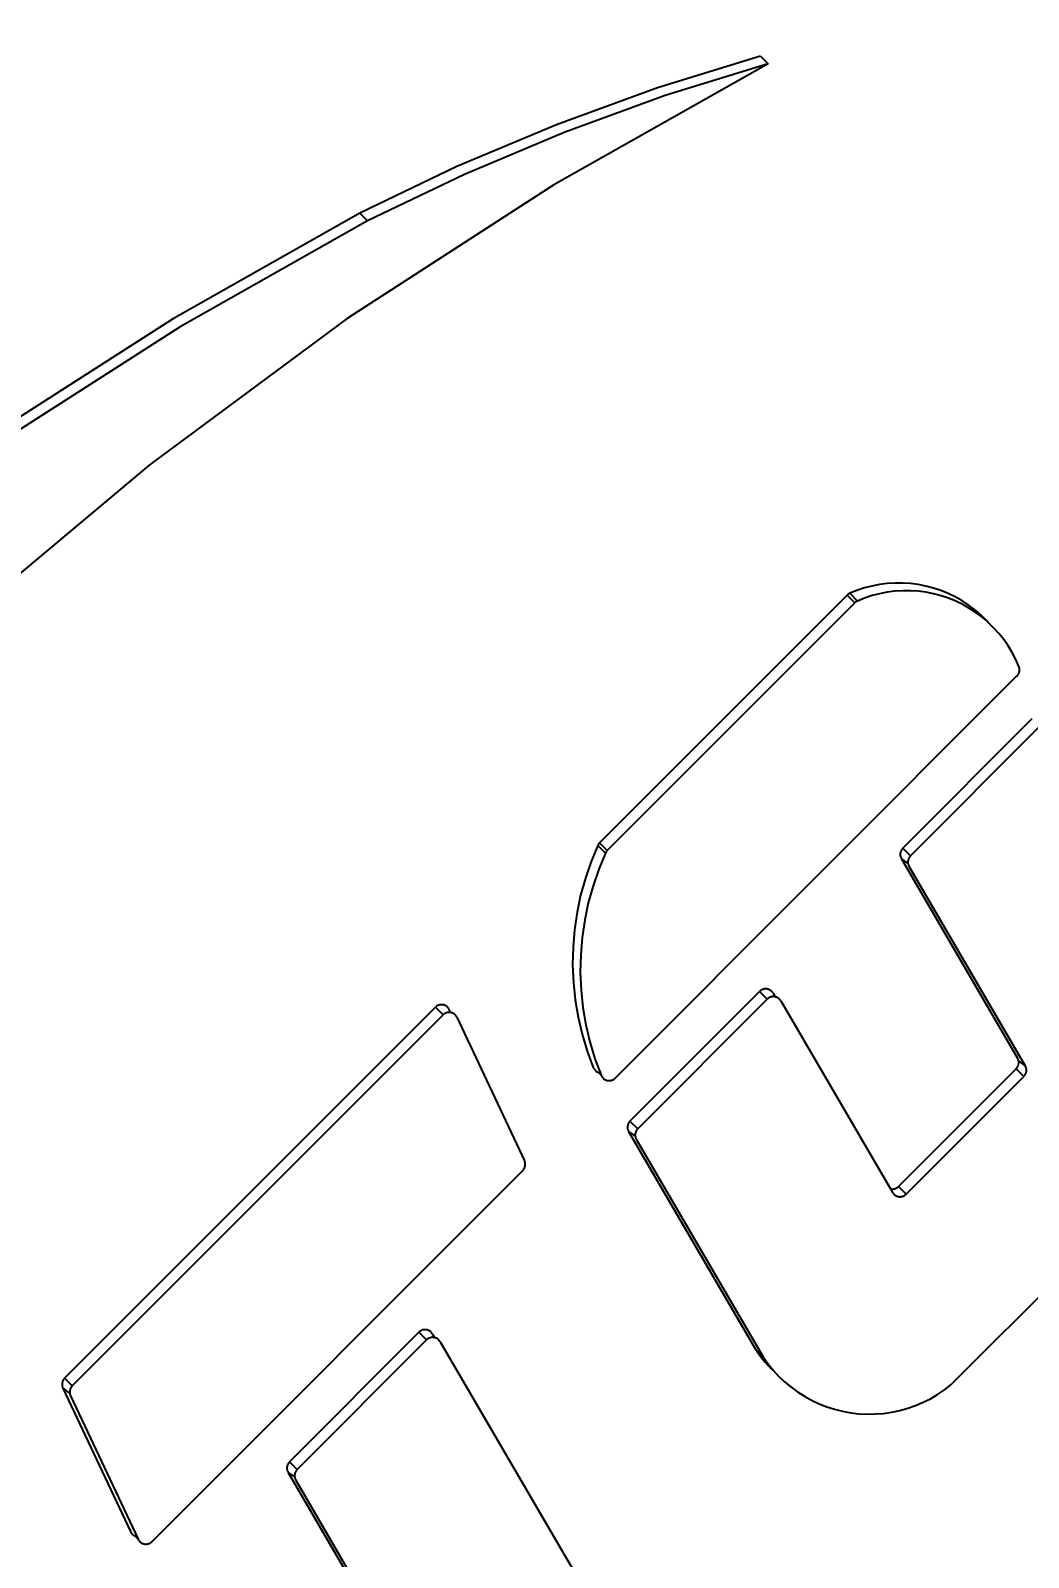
# Model space of a CAD drawing. Header units: millimetres. Extents: x 5625199 to 7433318, y -3316392 to -2552493.
# Drawn here: x 5960183.2 to 5960301.7, y -2698043.6 to -2697862.4 of the extents above; entities that cross this region are included whole.
import ezdxf

# ---------------------------------------------------------------- set-up
doc = ezdxf.new("R2010")
doc.units = ezdxf.units.MM
doc.header["$PDMODE"] = 35
doc.header["$PDSIZE"] = -10
doc.layers.add('155', color=155, linetype='Continuous')
doc.styles.add('标注-尺寸', font='simplex.shx', dxfattribs={"width": 0.7})
doc.dimstyles.new('MS55', dxfattribs={"dimscale": 0, "dimtxt": 5, "dimasz": 1, "dimexe": 1, "dimexo": 0.8, "dimgap": 1, "dimtad": 1, "dimdec": 0, "dimrnd": 5, "dimdsep": 46, "dimtxsty": '标注-尺寸', "dimblk": 'ARCHTICK', "dimcen": 0, "dimdle": 0.5, "dimclrd": 256, "dimclre": 256, "dimclrt": 50, "dimadec": 0, "dimazin": 0, "dimtfac": 1, "dimtdec": 0, "dimtix": 1, "dimtofl": 0, "dimtmove": 2, "dimatfit": 3, "dimldrblk": 'jt2', "dimfxl": 6, "dimfxlon": 1, "dimtvp": 1, "dimtolj": 1, "dimtzin": 0, "dimarcsym": 0})

# ---------------------------------------------------------------- blocks, each defined once
blk = doc.blocks.new('G$C09184D01')
at = {"color": 8}
for p, q in [((287.33, 401.17), (275.11, 397.39)), ((287.33, 401.17), (288.25, 400.26)), ((288.25, 400.26), (262.79, 385.91)), ((288.25, 400.26), (276.02, 396.48)), ((275.11, 397.39), (263.09, 393.02)), ((276.02, 396.48), (264, 392.1)), ((263.09, 393.02), (251.29, 388.06)), ((264, 392.1), (252.2, 387.14)), ((251.29, 388.06), (239.75, 382.52)), ((262.79, 385.91), (238.25, 370.02)), ((252.2, 387.14), (240.66, 381.61)), ((239.75, 382.52), (217.51, 369.96)), ((239.75, 382.52), (240.66, 381.61)), ((240.66, 381.61), (218.42, 369.05)), ((217.51, 369.96), (195.99, 356.19)), ((238.25, 370.02), (214.74, 352.65)), ((218.42, 369.05), (196.9, 355.27)), ((214.74, 352.65), (192.34, 333.87)), ((268.23, 307.83), (297.61, 337.21)), ((297.66, 337.25), (297.61, 337.21)), ((297.61, 337.21), (298.52, 336.3)), ((297.7, 337.29), (297.66, 337.25)), ((297.76, 337.33), (297.7, 337.29)), ((297.81, 337.37), (297.76, 337.33)), ((297.87, 337.4), (297.81, 337.37)), ((297.92, 337.43), (297.87, 337.4)), ((298.78, 337.77), (297.92, 337.43)), ((297.92, 337.43), (298.84, 336.51)), ((299.66, 338.06), (298.78, 337.77)), ((300.55, 338.29), (299.66, 338.06)), ((300.57, 337.15), (299.69, 336.86)), ((301.46, 338.47), (300.55, 338.29)), ((301.47, 337.38), (300.57, 337.15)), ((302.38, 338.58), (301.46, 338.47)), ((302.37, 337.55), (301.47, 337.38)), ((303.29, 337.67), (302.37, 337.55)), ((303.3, 338.64), (302.38, 338.58)), ((304.21, 337.73), (303.29, 337.67)), ((304.22, 338.64), (303.3, 338.64)), ((305.13, 337.73), (304.21, 337.73)), ((305.14, 338.58), (304.22, 338.64)), ((306.05, 337.67), (305.13, 337.73)), ((306.06, 338.46), (305.14, 338.58)), ((306.97, 337.55), (306.05, 337.67)), ((306.96, 338.28), (306.06, 338.46)), ((307.85, 338.05), (306.96, 338.28)), ((307.88, 337.37), (306.97, 337.55)), ((308.73, 337.76), (307.85, 338.05)), ((308.77, 337.14), (307.88, 337.37)), ((309.59, 337.41), (308.73, 337.76)), ((309.64, 336.84), (308.77, 337.14)), ((310.42, 337.01), (309.59, 337.41)), ((311.22, 336.56), (310.42, 337.01)), ((269.14, 306.92), (298.52, 336.3)), ((298.57, 336.34), (298.52, 336.3)), ((298.62, 336.38), (298.57, 336.34)), ((298.67, 336.42), (298.62, 336.38)), ((298.72, 336.45), (298.67, 336.42)), ((298.78, 336.49), (298.72, 336.45)), ((298.84, 336.51), (298.78, 336.49)), ((299.69, 336.86), (298.84, 336.51)), ((310.5, 336.5), (309.64, 336.84)), ((311.33, 336.1), (310.5, 336.5)), ((311.99, 336.05), (311.22, 336.56)), ((312.13, 335.64), (311.33, 336.1)), ((312.73, 335.5), (311.99, 336.05)), ((312.9, 335.14), (312.13, 335.64)), ((313.43, 334.9), (312.73, 335.5)), ((313.64, 334.59), (312.9, 335.14)), ((314.1, 334.26), (313.43, 334.9)), ((314.1, 334.26), (313.64, 334.59)), ((314.33, 334.01), (314.1, 334.26)), ((315.01, 333.35), (314.33, 334.01)), ((315.63, 332.67), (315.01, 333.35)), ((316.2, 331.94), (315.63, 332.67)), ((316.73, 331.19), (316.2, 331.94)), ((317.21, 330.4), (316.73, 331.19)), ((317.64, 329.58), (317.21, 330.4)), ((318.01, 328.74), (317.64, 329.58)), ((317.98, 327.89), (318, 327.95)), ((318, 327.95), (318.03, 328.01)), ((318.03, 328.68), (318.01, 328.74)), ((318.05, 328.61), (318.03, 328.68)), ((318.03, 328.01), (318.05, 328.08)), ((318.07, 328.55), (318.05, 328.61)), ((318.05, 328.08), (318.06, 328.14)), ((318.06, 328.14), (318.07, 328.21)), ((318.08, 328.48), (318.07, 328.55)), ((318.07, 328.21), (318.08, 328.28)), ((318.08, 328.41), (318.08, 328.48)), ((318.08, 328.35), (318.08, 328.41)), ((318.08, 328.28), (318.08, 328.35)), ((270.07, 279.91), (317.78, 327.62)), ((317.78, 327.62), (317.83, 327.67)), ((317.83, 327.67), (317.87, 327.72)), ((317.87, 327.72), (317.91, 327.77)), ((317.91, 327.77), (317.94, 327.83)), ((317.94, 327.83), (317.98, 327.89)), ((304.21, 307.19), (319.59, 322.57)), ((305.13, 306.28), (320.5, 321.66)), ((268.02, 307.52), (267.21, 305.6)), ((268.04, 307.58), (268.02, 307.52)), ((268.02, 307.52), (268.93, 306.61)), ((268.07, 307.63), (268.04, 307.58)), ((268.11, 307.69), (268.07, 307.63)), ((268.15, 307.74), (268.11, 307.69)), ((268.93, 306.61), (268.13, 304.69)), ((268.19, 307.78), (268.15, 307.74)), ((268.23, 307.83), (268.19, 307.78)), ((268.23, 307.83), (269.14, 306.92)), ((268.96, 306.67), (268.93, 306.61)), ((268.99, 306.72), (268.96, 306.67)), ((269.02, 306.77), (268.99, 306.72)), ((269.06, 306.82), (269.02, 306.77)), ((269.1, 306.87), (269.06, 306.82)), ((269.14, 306.92), (269.1, 306.87)), ((303.92, 306.63), (303.91, 306.56)), ((303.91, 306.56), (303.91, 306.5)), ((303.91, 306.5), (303.91, 306.43)), ((303.91, 306.43), (303.91, 306.37)), ((303.91, 306.37), (303.92, 306.3)), ((303.94, 306.69), (303.92, 306.63)), ((303.92, 306.3), (303.93, 306.24)), ((303.93, 306.24), (303.95, 306.18)), ((303.95, 306.75), (303.94, 306.69)), ((303.97, 306.81), (303.95, 306.75)), ((304, 306.87), (303.97, 306.81)), ((304.02, 306.93), (304, 306.87)), ((304.05, 306.99), (304.02, 306.93)), ((304.09, 307.04), (304.05, 306.99)), ((304.13, 307.1), (304.09, 307.04)), ((304.17, 307.15), (304.13, 307.1)), ((304.21, 307.19), (304.17, 307.15)), ((304.21, 307.19), (305.13, 306.28)), ((305.04, 306.18), (305, 306.13)), ((305.08, 306.23), (305.04, 306.18)), ((305.13, 306.28), (305.08, 306.23)), ((267.21, 305.6), (266.53, 303.63)), ((268.13, 304.69), (267.44, 302.72)), ((303.95, 306.18), (303.97, 306.12)), ((303.97, 306.12), (303.99, 306.06)), ((303.99, 306.06), (304.02, 306)), ((304.02, 306), (304.05, 305.94)), ((304.05, 305.94), (317.85, 282.28)), ((304.05, 305.94), (304.83, 305.39)), ((304.83, 305.65), (304.82, 305.59)), ((304.82, 305.59), (304.82, 305.52)), ((304.82, 305.52), (304.83, 305.46)), ((304.84, 305.71), (304.83, 305.65)), ((304.83, 305.46), (304.83, 305.39)), ((304.83, 305.39), (304.85, 305.33)), ((304.85, 305.78), (304.84, 305.71)), ((304.86, 305.84), (304.85, 305.78)), ((304.85, 305.33), (304.86, 305.27)), ((304.88, 305.9), (304.86, 305.84)), ((304.86, 305.27), (304.88, 305.2)), ((304.91, 305.96), (304.88, 305.9)), ((304.88, 305.2), (304.9, 305.14)), ((304.9, 305.14), (304.94, 305.07)), ((304.94, 306.02), (304.91, 305.96)), ((304.97, 306.08), (304.94, 306.02)), ((304.94, 305.07), (318.76, 281.36)), ((305, 306.13), (304.97, 306.08)), ((266.53, 303.63), (265.97, 301.62)), ((267.44, 302.72), (266.88, 300.71)), ((265.97, 301.62), (265.54, 299.58)), ((265.54, 299.58), (265.24, 297.51)), ((266.88, 300.71), (266.45, 298.67)), ((265.24, 297.51), (265.07, 295.44)), ((266.45, 298.67), (266.15, 296.6)), ((265.07, 295.44), (265.02, 293.35)), ((266.15, 296.6), (265.98, 294.52)), ((265.98, 294.52), (265.93, 292.44)), ((265.02, 293.35), (265.11, 291.27)), ((265.93, 292.44), (266.02, 290.36)), ((265.11, 291.27), (265.33, 289.2)), ((266.02, 290.36), (266.24, 288.28)), ((271.83, 274.81), (287.21, 290.19)), ((287.26, 290.24), (287.21, 290.19)), ((287.21, 290.19), (288.12, 289.28)), ((287.31, 290.28), (287.26, 290.24)), ((287.37, 290.32), (287.31, 290.28)), ((287.42, 290.35), (287.37, 290.32)), ((287.48, 290.39), (287.42, 290.35)), ((287.54, 290.41), (287.48, 290.39)), ((287.61, 290.44), (287.54, 290.41)), ((287.67, 290.46), (287.61, 290.44)), ((287.74, 290.47), (287.67, 290.46)), ((287.8, 290.48), (287.74, 290.47)), ((287.87, 290.49), (287.8, 290.48)), ((287.94, 290.49), (287.87, 290.49)), ((288.01, 290.49), (287.94, 290.49)), ((288.07, 290.49), (288.01, 290.49)), ((288.14, 290.47), (288.07, 290.49)), ((288.21, 290.46), (288.14, 290.47)), ((288.27, 290.44), (288.21, 290.46)), ((288.33, 290.42), (288.27, 290.44)), ((288.4, 290.39), (288.33, 290.42)), ((288.46, 290.36), (288.4, 290.39)), ((288.51, 290.32), (288.46, 290.36)), ((288.57, 290.28), (288.51, 290.32)), ((288.62, 290.24), (288.57, 290.28)), ((288.67, 290.19), (288.62, 290.24)), ((288.72, 290.15), (288.67, 290.19)), ((288.76, 290.09), (288.72, 290.15)), ((288.76, 290.09), (288.8, 290.03)), ((288.83, 289.98), (288.8, 290.03)), ((288.83, 289.98), (289.08, 289.56)), ((204.7, 244.3), (248.72, 288.32)), ((248.76, 288.36), (248.72, 288.32)), ((248.72, 288.32), (249.63, 287.4)), ((248.82, 288.4), (248.76, 288.36)), ((248.87, 288.44), (248.82, 288.4)), ((248.92, 288.48), (248.87, 288.44)), ((248.98, 288.51), (248.92, 288.48)), ((249.04, 288.54), (248.98, 288.51)), ((249.1, 288.56), (249.04, 288.54)), ((249.17, 288.58), (249.1, 288.56)), ((249.23, 288.6), (249.17, 288.58)), ((249.3, 288.61), (249.23, 288.6)), ((249.36, 288.62), (249.3, 288.61)), ((249.43, 288.62), (249.36, 288.62)), ((249.49, 288.62), (249.43, 288.62)), ((249.56, 288.61), (249.49, 288.62)), ((249.62, 288.61), (249.56, 288.61)), ((249.69, 288.59), (249.62, 288.61)), ((249.75, 288.57), (249.69, 288.59)), ((249.82, 288.55), (249.75, 288.57)), ((249.88, 288.53), (249.82, 288.55)), ((249.94, 288.5), (249.88, 288.53)), ((249.99, 288.47), (249.94, 288.5)), ((250.05, 288.43), (249.99, 288.47)), ((250.1, 288.39), (250.05, 288.43)), ((250.15, 288.35), (250.1, 288.39)), ((250.2, 288.3), (250.15, 288.35)), ((250.24, 288.25), (250.2, 288.3)), ((250.28, 288.2), (250.24, 288.25)), ((250.32, 288.14), (250.28, 288.2)), ((250.35, 288.09), (250.32, 288.14)), ((250.38, 288.03), (250.35, 288.09)), ((265.33, 289.2), (265.67, 287.14)), ((266.24, 288.28), (266.59, 286.23)), ((272.75, 273.9), (288.12, 289.28)), ((288.17, 289.32), (288.12, 289.28)), ((288.22, 289.37), (288.17, 289.32)), ((288.28, 289.41), (288.22, 289.37)), ((288.34, 289.44), (288.28, 289.41)), ((288.4, 289.47), (288.34, 289.44)), ((288.46, 289.5), (288.4, 289.47)), ((288.52, 289.53), (288.46, 289.5)), ((288.59, 289.55), (288.52, 289.53)), ((288.65, 289.56), (288.59, 289.55)), ((288.72, 289.57), (288.65, 289.56)), ((288.78, 289.58), (288.72, 289.57)), ((288.85, 289.58), (288.78, 289.58)), ((288.92, 289.58), (288.85, 289.58)), ((288.99, 289.57), (288.92, 289.58)), ((289.05, 289.56), (288.99, 289.57)), ((289.12, 289.55), (289.05, 289.56)), ((289.08, 289.56), (289.12, 289.55)), ((289.18, 289.53), (289.12, 289.55)), ((289.25, 289.5), (289.18, 289.53)), ((289.31, 289.48), (289.25, 289.5)), ((289.37, 289.44), (289.31, 289.48)), ((289.43, 289.41), (289.37, 289.44)), ((289.48, 289.37), (289.43, 289.41)), ((289.53, 289.33), (289.48, 289.37)), ((289.58, 289.28), (289.53, 289.33)), ((289.63, 289.23), (289.58, 289.28)), ((289.67, 289.18), (289.63, 289.23)), ((289.71, 289.13), (289.67, 289.18)), ((289.75, 289.07), (289.71, 289.13)), ((289.75, 289.07), (302.75, 266.77)), ((205.61, 243.39), (249.63, 287.4)), ((249.68, 287.45), (249.63, 287.4)), ((249.73, 287.49), (249.68, 287.45)), ((249.78, 287.53), (249.73, 287.49)), ((249.84, 287.57), (249.78, 287.53)), ((249.9, 287.6), (249.84, 287.57)), ((249.96, 287.63), (249.9, 287.6)), ((250.02, 287.65), (249.96, 287.63)), ((250.08, 287.67), (250.02, 287.65)), ((250.14, 287.69), (250.08, 287.67)), ((250.21, 287.7), (250.14, 287.69)), ((250.27, 287.7), (250.21, 287.7)), ((250.34, 287.71), (250.27, 287.7)), ((250.41, 287.71), (250.34, 287.71)), ((250.54, 287.69), (250.38, 288.03)), ((250.47, 287.7), (250.41, 287.71)), ((250.54, 287.69), (250.47, 287.7)), ((250.6, 287.68), (250.54, 287.69)), ((250.67, 287.66), (250.6, 287.68)), ((250.73, 287.64), (250.67, 287.66)), ((250.79, 287.62), (250.73, 287.64)), ((250.85, 287.59), (250.79, 287.62)), ((250.91, 287.55), (250.85, 287.59)), ((250.96, 287.52), (250.91, 287.55)), ((251.01, 287.48), (250.96, 287.52)), ((251.06, 287.43), (251.01, 287.48)), ((251.11, 287.39), (251.06, 287.43)), ((251.15, 287.34), (251.11, 287.39)), ((251.19, 287.29), (251.15, 287.34)), ((251.23, 287.23), (251.19, 287.29)), ((251.26, 287.18), (251.23, 287.23)), ((251.29, 287.12), (251.26, 287.18)), ((251.29, 287.12), (259.3, 270.11)), ((265.67, 287.14), (266.15, 285.11)), ((266.15, 285.11), (266.75, 283.12)), ((266.59, 286.23), (267.06, 284.2)), ((266.75, 283.12), (267.47, 281.16)), ((267.06, 284.2), (267.66, 282.2)), ((267.47, 281.16), (267.5, 281.1)), ((267.5, 281.1), (267.53, 281.05)), ((267.53, 281.05), (267.56, 280.99)), ((267.56, 280.99), (267.6, 280.94)), ((267.6, 280.94), (267.64, 280.88)), ((267.64, 280.88), (267.69, 280.84)), ((267.66, 282.2), (268.39, 280.25)), ((267.69, 280.84), (267.73, 280.79)), ((303.71, 267.05), (317.68, 281.02)), ((317.68, 281.02), (317.73, 281.07)), ((317.68, 281.02), (318.6, 280.11)), ((317.73, 281.07), (317.77, 281.12)), ((317.77, 281.12), (317.81, 281.17)), ((317.81, 281.17), (317.84, 281.23)), ((317.84, 281.23), (317.87, 281.28)), ((317.88, 282.22), (317.85, 282.28)), ((317.87, 281.28), (317.9, 281.34)), ((317.91, 282.16), (317.88, 282.22)), ((317.9, 281.34), (317.93, 281.4)), ((317.93, 282.1), (317.91, 282.16)), ((317.95, 282.04), (317.93, 282.1)), ((317.93, 281.4), (317.95, 281.46)), ((317.96, 281.98), (317.95, 282.04)), ((317.95, 281.46), (317.96, 281.53)), ((317.98, 281.91), (317.96, 281.98)), ((317.96, 281.53), (317.97, 281.59)), ((317.97, 281.59), (317.98, 281.65)), ((317.98, 281.85), (317.98, 281.91)), ((317.98, 281.91), (318.76, 281.36)), ((317.99, 281.78), (317.98, 281.85)), ((317.98, 281.65), (317.99, 281.72)), ((317.99, 281.72), (317.99, 281.78)), ((318.79, 281.31), (318.76, 281.36)), ((318.82, 281.25), (318.79, 281.31)), ((318.84, 281.19), (318.82, 281.25)), ((318.86, 281.13), (318.84, 281.19)), ((318.88, 281.06), (318.86, 281.13)), ((318.89, 281), (318.88, 281.06)), ((318.9, 280.93), (318.89, 281)), ((318.9, 280.87), (318.9, 280.93)), ((318.9, 280.81), (318.9, 280.87)), ((267.73, 280.79), (267.78, 280.75)), ((267.78, 280.75), (267.84, 280.71)), ((267.84, 280.71), (267.89, 280.67)), ((267.89, 280.67), (267.95, 280.64)), ((267.95, 280.64), (268.01, 280.61)), ((268.01, 280.61), (268.04, 280.6)), ((268.04, 280.6), (268.39, 280.25)), ((268.39, 280.25), (268.41, 280.19)), ((268.41, 280.19), (268.44, 280.13)), ((268.44, 280.13), (268.48, 280.08)), ((268.48, 280.08), (268.51, 280.02)), ((268.51, 280.02), (268.56, 279.97)), ((268.56, 279.97), (268.6, 279.92)), ((268.6, 279.92), (268.65, 279.88)), ((268.65, 279.88), (268.7, 279.83)), ((268.7, 279.83), (268.75, 279.8)), ((268.75, 279.8), (268.8, 279.76)), ((268.8, 279.76), (268.86, 279.73)), ((268.86, 279.73), (268.92, 279.7)), ((268.92, 279.7), (268.98, 279.67)), ((268.98, 279.67), (269.04, 279.65)), ((269.04, 279.65), (269.11, 279.64)), ((269.11, 279.64), (269.17, 279.62)), ((269.17, 279.62), (269.24, 279.61)), ((269.24, 279.61), (269.3, 279.61)), ((269.3, 279.61), (269.37, 279.61)), ((269.37, 279.61), (269.43, 279.61)), ((269.43, 279.61), (269.5, 279.62)), ((269.5, 279.62), (269.56, 279.63)), ((269.56, 279.63), (269.63, 279.65)), ((269.63, 279.65), (269.69, 279.67)), ((269.69, 279.67), (269.75, 279.69)), ((269.75, 279.69), (269.81, 279.72)), ((269.81, 279.72), (269.87, 279.75)), ((269.87, 279.75), (269.92, 279.79)), ((269.92, 279.79), (269.98, 279.83)), ((269.98, 279.83), (270.03, 279.87)), ((270.03, 279.87), (270.07, 279.91)), ((304.62, 266.13), (318.6, 280.11)), ((318.6, 280.11), (318.64, 280.16)), ((318.64, 280.16), (318.68, 280.21)), ((318.68, 280.21), (318.72, 280.26)), ((318.72, 280.26), (318.76, 280.31)), ((318.76, 280.31), (318.79, 280.37)), ((318.79, 280.37), (318.81, 280.43)), ((318.81, 280.43), (318.84, 280.49)), ((318.84, 280.49), (318.86, 280.55)), ((318.86, 280.55), (318.87, 280.61)), ((318.87, 280.61), (318.89, 280.68)), ((318.89, 280.68), (318.9, 280.74)), ((318.9, 280.74), (318.9, 280.81)), ((271.54, 274.18), (271.53, 274.12)), ((271.53, 274.12), (271.53, 274.05)), ((271.53, 274.05), (271.53, 273.99)), ((271.53, 273.99), (271.54, 273.93)), ((271.56, 274.31), (271.54, 274.25)), ((271.54, 274.25), (271.54, 274.18)), ((271.54, 273.93), (271.55, 273.86)), ((271.55, 273.86), (271.57, 273.8)), ((271.57, 274.37), (271.56, 274.31)), ((271.59, 274.44), (271.57, 274.37)), ((271.57, 273.8), (271.59, 273.74)), ((271.62, 274.5), (271.59, 274.44)), ((271.59, 273.74), (271.61, 273.68)), ((271.61, 273.68), (271.64, 273.62)), ((271.64, 274.55), (271.62, 274.5)), ((271.68, 274.61), (271.64, 274.55)), ((271.64, 273.62), (271.67, 273.56)), ((271.71, 274.66), (271.68, 274.61)), ((271.75, 274.72), (271.71, 274.66)), ((271.79, 274.77), (271.75, 274.72)), ((271.83, 274.81), (271.79, 274.77)), ((271.83, 274.81), (272.75, 273.9)), ((272.53, 273.58), (272.51, 273.52)), ((272.56, 273.64), (272.53, 273.58)), ((272.59, 273.7), (272.56, 273.64)), ((272.62, 273.75), (272.59, 273.7)), ((272.66, 273.8), (272.62, 273.75)), ((272.7, 273.85), (272.66, 273.8)), ((272.75, 273.9), (272.7, 273.85)), ((271.67, 273.56), (286.72, 247.74)), ((271.67, 273.56), (272.46, 273.01)), ((272.45, 273.27), (272.44, 273.21)), ((272.44, 273.21), (272.44, 273.14)), ((272.44, 273.14), (272.45, 273.08)), ((272.46, 273.33), (272.45, 273.27)), ((272.45, 273.08), (272.46, 273.01)), ((272.47, 273.4), (272.46, 273.33)), ((272.46, 273.01), (272.47, 272.95)), ((272.49, 273.46), (272.47, 273.4)), ((272.47, 272.95), (272.48, 272.89)), ((272.48, 272.89), (272.5, 272.82)), ((272.51, 273.52), (272.49, 273.46)), ((272.5, 272.82), (272.53, 272.76)), ((272.53, 272.76), (272.55, 272.71)), ((272.55, 272.71), (272.58, 272.65)), ((272.58, 272.65), (287.64, 246.83)), ((259.33, 270.05), (259.3, 270.11)), ((259.35, 269.99), (259.33, 270.05)), ((259.37, 269.92), (259.35, 269.99)), ((215.08, 224.92), (259.1, 268.94)), ((259.1, 268.94), (259.14, 268.99)), ((259.14, 268.99), (259.19, 269.04)), ((259.19, 269.04), (259.23, 269.09)), ((259.23, 269.09), (259.26, 269.15)), ((259.26, 269.15), (259.29, 269.21)), ((259.29, 269.21), (259.32, 269.27)), ((259.32, 269.27), (259.34, 269.33)), ((259.34, 269.33), (259.36, 269.39)), ((259.36, 269.39), (259.38, 269.46)), ((259.39, 269.86), (259.37, 269.92)), ((259.38, 269.46), (259.39, 269.52)), ((259.4, 269.79), (259.39, 269.86)), ((259.39, 269.52), (259.4, 269.59)), ((259.4, 269.72), (259.4, 269.79)), ((259.4, 269.66), (259.4, 269.72)), ((259.4, 269.59), (259.4, 269.66)), ((302.75, 266.77), (302.78, 266.76)), ((302.75, 266.77), (303, 266.34)), ((302.78, 266.76), (302.84, 266.75)), ((302.84, 266.75), (302.91, 266.74)), ((302.91, 266.74), (302.98, 266.74)), ((302.98, 266.74), (303.05, 266.74)), ((303, 266.34), (303.03, 266.28)), ((303.05, 266.74), (303.11, 266.75)), ((303.11, 266.75), (303.18, 266.76)), ((303.18, 266.76), (303.25, 266.78)), ((303.25, 266.78), (303.31, 266.8)), ((303.31, 266.8), (303.37, 266.82)), ((303.37, 266.82), (303.43, 266.85)), ((303.43, 266.85), (303.49, 266.88)), ((303.49, 266.88), (303.55, 266.92)), ((303.55, 266.92), (303.61, 266.96)), ((303.61, 266.96), (303.66, 267)), ((303.66, 267), (303.71, 267.05)), ((303.71, 267.05), (304.62, 266.13)), ((303.03, 266.28), (303.07, 266.23)), ((303.07, 266.23), (303.11, 266.18)), ((303.11, 266.18), (303.16, 266.13)), ((303.16, 266.13), (303.21, 266.08)), ((303.21, 266.08), (303.26, 266.04)), ((303.26, 266.04), (303.32, 266)), ((303.32, 266), (303.38, 265.97)), ((303.38, 265.97), (303.43, 265.93)), ((303.43, 265.93), (303.5, 265.91)), ((303.5, 265.91), (303.56, 265.88)), ((303.56, 265.88), (303.62, 265.86)), ((303.62, 265.86), (303.69, 265.85)), ((303.69, 265.85), (303.76, 265.84)), ((303.76, 265.84), (303.82, 265.83)), ((303.82, 265.83), (303.89, 265.83)), ((303.89, 265.83), (303.96, 265.83)), ((303.96, 265.83), (304.03, 265.84)), ((304.03, 265.84), (304.09, 265.85)), ((304.09, 265.85), (304.16, 265.87)), ((304.16, 265.87), (304.22, 265.89)), ((304.22, 265.89), (304.29, 265.91)), ((304.29, 265.91), (304.35, 265.94)), ((304.35, 265.94), (304.41, 265.97)), ((304.41, 265.97), (304.46, 266.01)), ((304.46, 266.01), (304.52, 266.04)), ((304.52, 266.04), (304.57, 266.09)), ((304.57, 266.09), (304.62, 266.13)), ((309.94, 243.51), (329.45, 263.03)), ((247.23, 250.02), (247.17, 250)), ((247.3, 250.03), (247.23, 250.02)), ((247.37, 250.05), (247.3, 250.03)), ((247.43, 250.05), (247.37, 250.05)), ((247.5, 250.06), (247.43, 250.05)), ((247.57, 250.05), (247.5, 250.06)), ((247.64, 250.05), (247.57, 250.05)), ((247.7, 250.04), (247.64, 250.05)), ((247.77, 250.02), (247.7, 250.04)), ((247.83, 250), (247.77, 250.02)), ((231.4, 234.38), (246.77, 249.75)), ((232.31, 233.46), (247.68, 248.84)), ((246.82, 249.8), (246.77, 249.75)), ((246.77, 249.75), (247.68, 248.84)), ((246.87, 249.84), (246.82, 249.8)), ((246.93, 249.88), (246.87, 249.84)), ((246.99, 249.92), (246.93, 249.88)), ((247.04, 249.95), (246.99, 249.92)), ((247.11, 249.98), (247.04, 249.95)), ((247.17, 250), (247.11, 249.98)), ((247.73, 248.89), (247.68, 248.84)), ((247.79, 248.93), (247.73, 248.89)), ((247.84, 248.97), (247.79, 248.93)), ((247.9, 249.98), (247.83, 250)), ((247.9, 249), (247.84, 248.97)), ((247.96, 249.95), (247.9, 249.98)), ((247.96, 249.04), (247.9, 249)), ((248.02, 249.92), (247.96, 249.95)), ((248.02, 249.06), (247.96, 249.04)), ((248.07, 249.88), (248.02, 249.92)), ((248.08, 249.09), (248.02, 249.06)), ((248.13, 249.84), (248.07, 249.88)), ((248.15, 249.11), (248.08, 249.09)), ((248.18, 249.8), (248.13, 249.84)), ((248.21, 249.12), (248.15, 249.11)), ((248.23, 249.76), (248.18, 249.8)), ((248.28, 249.13), (248.21, 249.12)), ((248.28, 249.71), (248.23, 249.76)), ((248.32, 249.66), (248.28, 249.71)), ((248.35, 249.14), (248.28, 249.13)), ((248.36, 249.6), (248.32, 249.66)), ((248.41, 249.14), (248.35, 249.14)), ((248.4, 249.54), (248.36, 249.6)), ((248.4, 249.54), (248.64, 249.12)), ((248.48, 249.14), (248.41, 249.14)), ((248.55, 249.13), (248.48, 249.14)), ((248.61, 249.12), (248.55, 249.13)), ((248.68, 249.11), (248.61, 249.12)), ((248.64, 249.12), (248.68, 249.11)), ((248.75, 249.09), (248.68, 249.11)), ((248.81, 249.07), (248.75, 249.09)), ((248.87, 249.04), (248.81, 249.07)), ((248.93, 249.01), (248.87, 249.04)), ((248.99, 248.97), (248.93, 249.01)), ((249.04, 248.93), (248.99, 248.97)), ((249.09, 248.89), (249.04, 248.93)), ((249.14, 248.84), (249.09, 248.89)), ((249.19, 248.79), (249.14, 248.84)), ((249.23, 248.74), (249.19, 248.79)), ((249.27, 248.69), (249.23, 248.74)), ((249.31, 248.63), (249.27, 248.69)), ((249.31, 248.63), (273.12, 207.79)), ((286.72, 247.74), (287.29, 246.95)), ((286.72, 247.74), (287.64, 246.83)), ((287.29, 246.95), (287.9, 246.19)), ((287.64, 246.83), (288.2, 246.03)), ((287.9, 246.19), (288.56, 245.47)), ((288.2, 246.03), (288.82, 245.27)), ((288.56, 245.47), (288.82, 245.27)), ((288.82, 245.27), (289.48, 244.56)), ((204.41, 243.72), (204.4, 243.65)), ((204.4, 243.65), (204.4, 243.58)), ((204.4, 243.58), (204.4, 243.52)), ((204.4, 243.52), (204.41, 243.45)), ((204.42, 243.78), (204.41, 243.72)), ((204.41, 243.45), (204.42, 243.38)), ((204.44, 243.85), (204.42, 243.78)), ((204.42, 243.38), (204.43, 243.32)), ((204.43, 243.32), (204.45, 243.25)), ((204.46, 243.91), (204.44, 243.85)), ((204.45, 243.25), (204.47, 243.19)), ((204.48, 243.97), (204.46, 243.91)), ((204.47, 243.19), (204.5, 243.13)), ((204.51, 244.03), (204.48, 243.97)), ((204.5, 243.13), (212.51, 226.12)), ((204.5, 243.13), (205.33, 242.47)), ((204.54, 244.09), (204.51, 244.03)), ((204.57, 244.15), (204.54, 244.09)), ((204.61, 244.2), (204.57, 244.15)), ((204.66, 244.25), (204.61, 244.2)), ((204.7, 244.3), (204.66, 244.25)), ((204.7, 244.3), (205.61, 243.39)), ((205.32, 242.8), (205.31, 242.74)), ((205.33, 242.87), (205.32, 242.8)), ((205.35, 242.93), (205.33, 242.87)), ((205.37, 243), (205.35, 242.93)), ((205.39, 243.06), (205.37, 243)), ((205.42, 243.12), (205.39, 243.06)), ((205.45, 243.18), (205.42, 243.12)), ((205.49, 243.24), (205.45, 243.18)), ((205.53, 243.29), (205.49, 243.24)), ((205.57, 243.34), (205.53, 243.29)), ((205.61, 243.39), (205.57, 243.34)), ((289.48, 244.56), (290.18, 243.88)), ((290.18, 243.88), (290.93, 243.26)), ((290.93, 243.26), (291.72, 242.68)), ((308.35, 242.37), (309.16, 242.91)), ((309.16, 242.91), (309.94, 243.51)), ((205.31, 242.74), (205.31, 242.67)), ((205.31, 242.67), (205.31, 242.6)), ((205.31, 242.6), (205.32, 242.54)), ((205.32, 242.54), (205.33, 242.47)), ((205.33, 242.47), (205.34, 242.41)), ((205.34, 242.41), (205.36, 242.34)), ((205.36, 242.34), (205.38, 242.28)), ((205.38, 242.28), (205.41, 242.22)), ((205.41, 242.22), (213.42, 225.21)), ((291.72, 242.68), (292.55, 242.16)), ((292.55, 242.16), (293.4, 241.68)), ((293.4, 241.68), (294.29, 241.27)), ((294.29, 241.27), (295.2, 240.91)), ((304.8, 240.73), (305.73, 241.05)), ((305.73, 241.05), (306.63, 241.44)), ((306.63, 241.44), (307.5, 241.87)), ((307.5, 241.87), (308.35, 242.37)), ((295.2, 240.91), (296.13, 240.62)), ((296.13, 240.62), (297.08, 240.38)), ((297.08, 240.38), (298.04, 240.2)), ((298.04, 240.2), (299.01, 240.09)), ((299.01, 240.09), (299.98, 240.04)), ((299.98, 240.04), (300.96, 240.06)), ((300.96, 240.06), (301.94, 240.13)), ((301.94, 240.13), (302.9, 240.27)), ((302.9, 240.27), (303.86, 240.47)), ((303.86, 240.47), (304.8, 240.73)), ((231.1, 233.74), (231.09, 233.68)), ((231.11, 233.81), (231.1, 233.74)), ((231.12, 233.87), (231.11, 233.81)), ((231.13, 233.94), (231.12, 233.87)), ((231.15, 234), (231.13, 233.94)), ((231.18, 234.06), (231.15, 234)), ((231.21, 234.12), (231.18, 234.06)), ((231.24, 234.17), (231.21, 234.12)), ((231.27, 234.23), (231.24, 234.17)), ((231.31, 234.28), (231.27, 234.23)), ((231.35, 234.33), (231.31, 234.28)), ((231.4, 234.38), (231.35, 234.33)), ((231.4, 234.38), (232.31, 233.46)), ((231.09, 233.68), (231.09, 233.62)), ((231.09, 233.62), (231.1, 233.55)), ((231.1, 233.55), (231.1, 233.49)), ((231.1, 233.49), (231.12, 233.42)), ((231.12, 233.42), (231.13, 233.36)), ((231.13, 233.36), (231.15, 233.3)), ((231.15, 233.3), (231.17, 233.24)), ((231.17, 233.24), (231.2, 233.18)), ((231.2, 233.18), (231.23, 233.12)), ((231.23, 233.12), (255.05, 192.28)), ((231.23, 233.12), (232.02, 232.57)), ((232.02, 232.9), (232.01, 232.83)), ((232.01, 232.83), (232.01, 232.77)), ((232.01, 232.77), (232.01, 232.7)), ((232.01, 232.7), (232.01, 232.64)), ((232.01, 232.64), (232.02, 232.57)), ((232.03, 232.96), (232.02, 232.9)), ((232.02, 232.57), (232.03, 232.51)), ((232.05, 233.02), (232.03, 232.96)), ((232.03, 232.51), (232.04, 232.45)), ((232.04, 232.45), (232.06, 232.39)), ((232.07, 233.08), (232.05, 233.02)), ((232.06, 232.39), (232.09, 232.33)), ((232.09, 233.14), (232.07, 233.08)), ((232.12, 233.2), (232.09, 233.14)), ((232.09, 232.33), (232.11, 232.27)), ((232.11, 232.27), (232.15, 232.21)), ((232.15, 233.26), (232.12, 233.2)), ((232.18, 233.31), (232.15, 233.26)), ((232.15, 232.21), (255.96, 191.37)), ((232.22, 233.37), (232.18, 233.31)), ((232.26, 233.42), (232.22, 233.37)), ((232.31, 233.46), (232.26, 233.42)), ((212.51, 226.12), (212.54, 226.06)), ((212.54, 226.06), (212.57, 226.01)), ((212.57, 226.01), (212.61, 225.95)), ((212.61, 225.95), (212.65, 225.9)), ((212.65, 225.9), (212.69, 225.85)), ((212.69, 225.85), (212.74, 225.81)), ((212.74, 225.81), (212.79, 225.76)), ((212.79, 225.76), (212.84, 225.72)), ((212.84, 225.72), (212.9, 225.69)), ((212.9, 225.69), (212.95, 225.65)), ((212.95, 225.65), (213, 225.63)), ((213, 225.63), (213.42, 225.21)), ((213.42, 225.21), (213.45, 225.15)), ((213.45, 225.15), (213.48, 225.1)), ((213.48, 225.1), (213.52, 225.04)), ((213.52, 225.04), (213.56, 224.99)), ((213.56, 224.99), (213.6, 224.94)), ((213.6, 224.94), (213.65, 224.89)), ((213.65, 224.89), (213.7, 224.85)), ((213.7, 224.85), (213.75, 224.81)), ((213.75, 224.81), (213.81, 224.77)), ((213.81, 224.77), (213.87, 224.74)), ((213.87, 224.74), (213.92, 224.71)), ((213.92, 224.71), (213.99, 224.69)), ((213.99, 224.69), (214.05, 224.66)), ((214.05, 224.66), (214.11, 224.65)), ((214.57, 224.64), (214.63, 224.66)), ((214.63, 224.66), (214.7, 224.68)), ((214.7, 224.68), (214.76, 224.7)), ((214.76, 224.7), (214.82, 224.73)), ((214.82, 224.73), (214.88, 224.76)), ((214.88, 224.76), (214.93, 224.8)), ((214.93, 224.8), (214.99, 224.84)), ((214.99, 224.84), (215.04, 224.88)), ((215.04, 224.88), (215.08, 224.92)), ((214.11, 224.65), (214.18, 224.63)), ((214.18, 224.63), (214.24, 224.62)), ((214.24, 224.62), (214.31, 224.62)), ((214.31, 224.62), (214.37, 224.62)), ((214.37, 224.62), (214.44, 224.62)), ((214.44, 224.62), (214.5, 224.63)), ((214.5, 224.63), (214.57, 224.64))]:
    blk.add_line(p, q, dxfattribs=at)
blk = doc.blocks.new('_ArchTick')
at = {"color": 0, "linetype": 'ByBlock', "const_width": 0.4}
blk.add_lwpolyline([(-0.5, -0.5), (0.5, 0.5)], dxfattribs=at)
blk = doc.blocks.new('*D984')
at = {"layer": '155', "lineweight": -2, "ltscale": 500, "transparency": 16777216}
for p, q in [((5957444.95, -2698844.42), (5957444.95, -2697473.96)), ((5957641.56, -2697490.34), (5957412.18, -2697490.34)), ((5957641.56, -2698828.04), (5957412.18, -2698828.04))]:
    blk.add_line(p, q, dxfattribs=at)
at = {"layer": 'Defpoints', "color": 0, "transparency": 16777216}
for p in [(5957444.95, -2697490.34), (5960431.4, -2697490.34), (5958163.19, -2698828.04)]:
    blk.add_point(p, dxfattribs=at)
at = {"layer": '155', "linetype": 'ByBlock', "lineweight": -2, "transparency": 16777216, "xscale": 32.7684199026179, "yscale": 32.7684199026179, "zscale": 32.7684199026179}
for p, rotation in [((5957444.95, -2697490.34), 90), ((5957444.95, -2698828.04), 270)]:
    blk.add_blockref('_ArchTick', p, dxfattribs=dict(at, rotation=rotation))
at = {"layer": '155', "color": 50, "ltscale": 500, "transparency": 16777216, "insert": (5957330.26, -2698159.19), "char_height": 163.842, "attachment_point": 5, "rotation": 90, "style": '标注-尺寸'}
blk.add_mtext('\\A1;1340', dxfattribs=at)
blk = doc.blocks.new('jt2')
at = {"ltscale": 0.1}
blk.add_line((0, 0), (-1, 0), dxfattribs=at)
at = {"color": 6, "ltscale": 0.1}
blk.add_lwpolyline([(-1.2174, 1.2608), (-0.717, 1.5), (0.0191, 0), (-0.717, -1.5), (-1.2174, -1.2608), (0, 0), (-1.2174, 1.2608)], dxfattribs=at)
blk = doc.blocks.new('*D985')
at = {"layer": '155', "lineweight": -2, "ltscale": 500, "transparency": 16777216}
for p, q in [((5957088.27, -2697473.96), (5957088.27, -2699744.42)), ((5957284.88, -2697490.34), (5957055.5, -2697490.34)), ((5957284.88, -2699728.04), (5957055.5, -2699728.04))]:
    blk.add_line(p, q, dxfattribs=at)
at = {"layer": 'Defpoints', "color": 0, "transparency": 16777216}
for p in [(5960431.4, -2697490.34), (5957088.27, -2699728.04), (5960093.15, -2699728.04)]:
    blk.add_point(p, dxfattribs=at)
at = {"layer": '155', "linetype": 'ByBlock', "lineweight": -2, "transparency": 16777216, "xscale": 32.7684199026179, "yscale": 32.7684199026179, "zscale": 32.7684199026179}
for p, rotation in [((5957088.27, -2697490.34), 90), ((5957088.27, -2699728.04), 270)]:
    blk.add_blockref('_ArchTick', p, dxfattribs=dict(at, rotation=rotation))
at = {"layer": '155', "color": 50, "ltscale": 500, "transparency": 16777216, "insert": (5956973.58, -2698609.19), "char_height": 163.842, "attachment_point": 5, "rotation": 90, "style": '标注-尺寸'}
blk.add_mtext('\\A1;2240', dxfattribs=at)
blk = doc.blocks.new('*D987')
at = {"layer": '155', "lineweight": -2, "ltscale": 500, "transparency": 16777216}
for p, q in [((5959093.71, -2697303.61), (5959093.71, -2697074.23)), ((5960431.4, -2697303.61), (5960431.4, -2697074.23)), ((5959077.32, -2697107), (5960447.79, -2697107))]:
    blk.add_line(p, q, dxfattribs=at)
at = {"layer": 'Defpoints', "color": 0, "transparency": 16777216}
for p in [(5960431.4, -2697107), (5960431.4, -2697490.34), (5959093.71, -2698828.04)]:
    blk.add_point(p, dxfattribs=at)
at = {"layer": '155', "linetype": 'ByBlock', "lineweight": -2, "transparency": 16777216, "xscale": 32.7684199026179, "yscale": 32.7684199026179, "zscale": 32.7684199026179, "rotation": 180}
blk.add_blockref('_ArchTick', (5959093.71, -2697107), dxfattribs=at)
at = {"layer": '155', "linetype": 'ByBlock', "lineweight": -2, "transparency": 16777216, "xscale": 32.7684199026179, "yscale": 32.7684199026179, "zscale": 32.7684199026179}
blk.add_blockref('_ArchTick', (5960431.4, -2697107), dxfattribs=at)
at = {"layer": '155', "color": 50, "ltscale": 500, "transparency": 16777216, "insert": (5959762.55, -2696992.31), "char_height": 163.842, "attachment_point": 5, "style": '标注-尺寸'}
blk.add_mtext('\\A1;1340', dxfattribs=at)
blk = doc.blocks.new('*D991')
at = {"layer": '155', "lineweight": -2, "ltscale": 500, "transparency": 16777216}
for p, q in [((5957715.41, -2697000.68), (5957715.41, -2696771.3)), ((5962365.41, -2697000.68), (5962365.41, -2696771.3)), ((5962381.79, -2696804.06), (5957699.03, -2696804.06))]:
    blk.add_line(p, q, dxfattribs=at)
at = {"layer": 'Defpoints', "color": 0, "transparency": 16777216}
for p in [(5957715.41, -2696804.06), (5957715.41, -2698828.04), (5962365.41, -2698978.04)]:
    blk.add_point(p, dxfattribs=at)
at = {"layer": '155', "linetype": 'ByBlock', "lineweight": -2, "transparency": 16777216, "xscale": 32.7684199026179, "yscale": 32.7684199026179, "zscale": 32.7684199026179, "rotation": 180}
blk.add_blockref('_ArchTick', (5957715.41, -2696804.06), dxfattribs=at)
at = {"layer": '155', "linetype": 'ByBlock', "lineweight": -2, "transparency": 16777216, "xscale": 32.7684199026179, "yscale": 32.7684199026179, "zscale": 32.7684199026179}
blk.add_blockref('_ArchTick', (5962365.41, -2696804.06), dxfattribs=at)
at = {"layer": '155', "color": 50, "ltscale": 500, "transparency": 16777216, "insert": (5960040.41, -2696689.38), "char_height": 163.842, "attachment_point": 5, "style": '标注-尺寸'}
blk.add_mtext('\\A1;4650', dxfattribs=at)
blk = doc.blocks.new('*D993')
at = {"layer": '155', "lineweight": -2, "ltscale": 500, "transparency": 16777216}
for p, q in [((5962788.39, -2697792.15), (5962788.39, -2698461.32)), ((5962591.78, -2697808.54), (5962821.16, -2697808.54)), ((5962591.78, -2698444.93), (5962821.16, -2698444.93))]:
    blk.add_line(p, q, dxfattribs=at)
at = {"layer": 'Defpoints', "color": 0, "transparency": 16777216}
for p in [(5960749.6, -2697808.54), (5960113.21, -2698444.93), (5962788.39, -2698444.93)]:
    blk.add_point(p, dxfattribs=at)
at = {"layer": '155', "linetype": 'ByBlock', "lineweight": -2, "transparency": 16777216, "xscale": 32.76841990261786, "yscale": 32.76841990261786, "zscale": 32.76841990261786}
for p, rotation in [((5962788.39, -2697808.54), 90), ((5962788.39, -2698444.93), 270)]:
    blk.add_blockref('_ArchTick', p, dxfattribs=dict(at, rotation=rotation))
at = {"layer": '155', "color": 50, "ltscale": 500, "transparency": 16777216, "insert": (5962673.7, -2698126.74), "char_height": 163.842, "attachment_point": 5, "rotation": 90, "style": '标注-尺寸'}
blk.add_mtext('\\A1;635', dxfattribs=at)

msp = doc.modelspace()

# ---------------------------------------------------------------- block references
at = {"layer": '155', "ltscale": 500}
msp.add_blockref('G$C09184D01', (5959982.54, -2698266.61), dxfattribs=at)

# ---------------------------------------------------------------- dimensions: what is measured, and where the dimension line sits
for base, p1, p2, picture, middle in [((5957715.41, -2696804.06), (5962365.41, -2698978.04), (5957715.41, -2698828.04), '*D991', (5960040.41, -2696689.38)), ((5960431.4, -2697107), (5959093.71, -2698828.04), (5960431.4, -2697490.34), '*D987', (5959762.55, -2696992.31))]:
    dim = msp.add_linear_dim(base=base, p1=p1, p2=p2, dimstyle='MS55', override={"dimscale": 32.76842, "dimlfac": -1}, dxfattribs=at)
    dim.commit()
    dim.dimension.update_dxf_attribs({"geometry": picture, "text_midpoint": middle})
for base, p1, p2, override, picture, middle in [((5957088.27, -2699728.04), (5960431.4, -2697490.34), (5960093.15, -2699728.04), {"dimscale": 32.76842, "dimlfac": -1}, '*D985', (5956973.58, -2698609.19)), ((5957444.95, -2697490.34), (5958163.19, -2698828.04), (5960431.4, -2697490.34), {"dimscale": 32.76842, "dimlfac": -1}, '*D984', (5957330.26, -2698159.19)), ((5962788.39, -2698444.93), (5960749.6, -2697808.54), (5960113.21, -2698444.93), {"dimscale": 32.76842}, '*D993', (5962673.7, -2698126.74))]:
    dim = msp.add_linear_dim(base=base, p1=p1, p2=p2, angle=90, dimstyle='MS55', override=override, dxfattribs=at)
    dim.commit()
    dim.dimension.update_dxf_attribs({"geometry": picture, "text_midpoint": middle})

doc.saveas('drawing.dxf')
